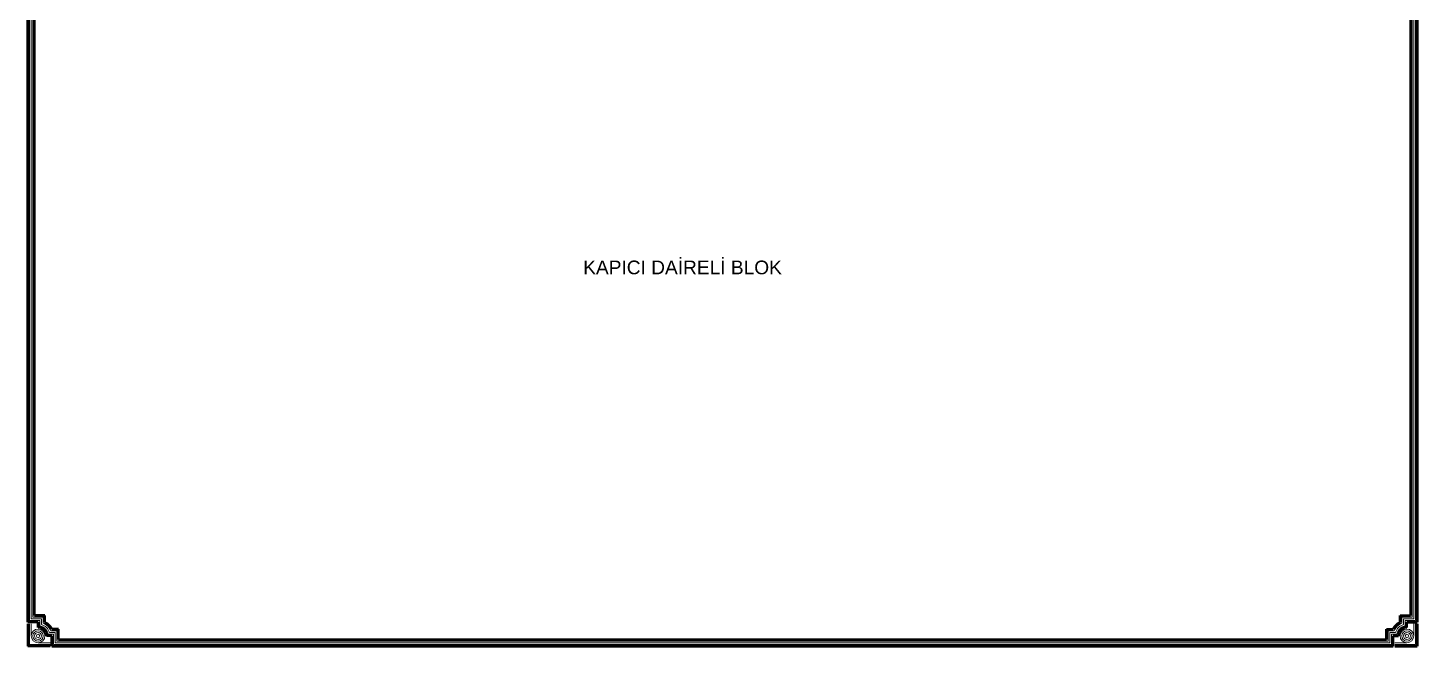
# Model space of a CAD drawing. Header units: millimetres. Extents: x -4402 to 30102, y 1696 to 6551.
# Drawn here: x 9373 to 13433, y 1696 to 3504 of the extents above; entities that cross this region are included whole.
import ezdxf

# ---------------------------------------------------------------- set-up
doc = ezdxf.new("R2010")
doc.units = ezdxf.units.MM
for name, color, linetype, lineweight in [('BETON', 6, 'Continuous', 50), ('GOR-020', 2, 'Continuous', 20), ('YZ', 4, 'Continuous', 18)]:
    doc.layers.add(name, color=color, linetype=linetype, lineweight=lineweight)
doc.styles.add('YAZI', font='arial.ttf', dxfattribs={"height": 34})

msp = doc.modelspace()

# ---------------------------------------------------------------- linework, layer by layer
at = {"layer": 'BETON'}
for p, q in [((9372.8, 1766.3), (9372.8, 6096.8)), ((13433.5, 6096.8), (13433.5, 1766.3)), ((9392.8, 1786.3), (9392.8, 6076.8)), ((13413.5, 6076.8), (13413.5, 1786.3)), ((9402.8, 1766.3), (9372.8, 1766.3)), ((9372.8, 1761.3), (9372.8, 1696.3)), ((9422.8, 1786.3), (9392.8, 1786.3)), ((9402.8, 1751.3), (9402.8, 1766.3)), ((9422.8, 1766.6), (9422.8, 1786.3)), ((9462.8, 1746.3), (9443, 1746.3)), ((9462.8, 1716.3), (9462.8, 1746.3)), ((13343.5, 1746.3), (13363.3, 1746.3)), ((13343.5, 1716.3), (13343.5, 1746.3)), ((13383.5, 1786.3), (13413.5, 1786.3)), ((13383.5, 1766.6), (13383.5, 1786.3)), ((13403.5, 1751.3), (13403.5, 1766.3)), ((13403.5, 1766.3), (13433.5, 1766.3)), ((13433.5, 1761.3), (13433.5, 1696.3)), ((9442.8, 1726.3), (9427.7, 1726.3)), ((9442.8, 1696.3), (9442.8, 1726.3)), ((9462.8, 1716.3), (13343.5, 1716.3)), ((13363.5, 1726.3), (13378.6, 1726.3)), ((13363.5, 1696.3), (13363.5, 1726.3)), ((9437.8, 1696.3), (9372.8, 1696.3)), ((9437.8, 1696.3), (9412.8, 1696.3)), ((9442.8, 1696.3), (13363.5, 1696.3)), ((13368.5, 1696.3), (13433.5, 1696.3))]:
    msp.add_line(p, q, dxfattribs=at)
for centre, radius, start, end in [((9402.8, 1726.3), 24.9, 0, 90), ((9402.8, 1726.3), 44.9, 26.4466, 63.5534), ((13403.5, 1726.3), 44.9, 116.4466, 153.5534), ((13403.5, 1726.3), 24.9, 90, 180)]:
    msp.add_arc(centre, radius, start, end, dxfattribs=at)
at = {"layer": 'GOR-020'}
for p, q in [((9377.8, 1771.3), (9377.8, 6091.8)), ((13428.5, 6091.8), (13428.5, 1771.3)), ((9382.8, 1776.3), (9382.8, 6086.8)), ((9387.8, 1781.3), (9387.8, 6081.8)), ((13418.5, 6081.8), (13418.5, 1781.3)), ((13423.5, 6086.8), (13423.5, 1776.3)), ((9407.8, 1771.3), (9377.8, 1771.3)), ((9377.8, 1761.3), (9377.8, 1701.3)), ((9412.8, 1776.3), (9382.8, 1776.3)), ((9382.8, 1761.3), (9382.8, 1726.3)), ((9417.8, 1781.3), (9387.8, 1781.3)), ((9407.8, 1755.8), (9407.8, 1771.3)), ((9412.8, 1759.8), (9412.8, 1776.3)), ((9417.8, 1763.3), (9417.8, 1781.3)), ((13388.5, 1781.3), (13418.5, 1781.3)), ((13388.5, 1763.3), (13388.5, 1781.3)), ((13393.5, 1776.3), (13423.5, 1776.3)), ((13393.5, 1759.8), (13393.5, 1776.3)), ((13398.5, 1771.3), (13428.5, 1771.3)), ((13398.5, 1755.8), (13398.5, 1771.3)), ((13423.5, 1761.3), (13423.5, 1726.3)), ((13428.5, 1761.3), (13428.5, 1701.3)), ((9437.8, 1706.3), (9402.8, 1706.3)), ((9447.8, 1731.3), (9432.3, 1731.3)), ((9452.8, 1736.3), (9436.2, 1736.3)), ((9457.8, 1741.3), (9439.8, 1741.3)), ((9447.8, 1701.3), (9447.8, 1731.3)), ((9452.8, 1706.3), (9452.8, 1736.3)), ((9452.8, 1706.3), (13353.5, 1706.3)), ((9457.8, 1711.3), (9457.8, 1741.3)), ((9457.8, 1711.3), (13348.5, 1711.3)), ((13348.5, 1741.3), (13366.5, 1741.3)), ((13348.5, 1711.3), (13348.5, 1741.3)), ((13353.5, 1736.3), (13370, 1736.3)), ((13353.5, 1706.3), (13353.5, 1736.3)), ((13358.5, 1731.3), (13374, 1731.3)), ((13358.5, 1701.3), (13358.5, 1731.3)), ((13368.5, 1706.3), (13403.5, 1706.3)), ((9437.8, 1701.3), (9377.8, 1701.3)), ((9447.8, 1701.3), (13358.5, 1701.3)), ((13368.5, 1701.3), (13428.5, 1701.3))]:
    msp.add_line(p, q, dxfattribs=at)
for centre, radius in [((9402.8, 1726.3), 20), ((13403.5, 1726.3), 20), ((9402.8, 1726.3), 15), ((9402.8, 1726.3), 10), ((9402.8, 1726.3), 5), ((13403.5, 1726.3), 15), ((13403.5, 1726.3), 10), ((13403.5, 1726.3), 5)]:
    msp.add_circle(centre, radius, dxfattribs=at)
for centre, radius, start, end in [((9402.8, 1726.3), 29.9, 9.6241, 80.3759), ((9402.8, 1726.3), 34.9, 16.647, 73.353), ((9402.8, 1726.3), 39.9, 22.0783, 67.9217), ((13403.5, 1726.3), 39.9, 112.0783, 157.9217), ((13403.5, 1726.3), 34.9, 106.647, 163.353), ((13403.5, 1726.3), 29.9, 99.6241, 170.3759), ((9402.8, 1726.3), 20, 180, 270), ((13403.5, 1726.3), 20, 270, 0)]:
    msp.add_arc(centre, radius, start, end, dxfattribs=at)

# ---------------------------------------------------------------- texts
at = {"layer": 'YZ', "style": 'YAZI'}
msp.add_text('KAPICI DAİRELİ BLOK', height=40, dxfattribs=at).set_placement((10996, 2783.4))

doc.saveas('drawing.dxf')
